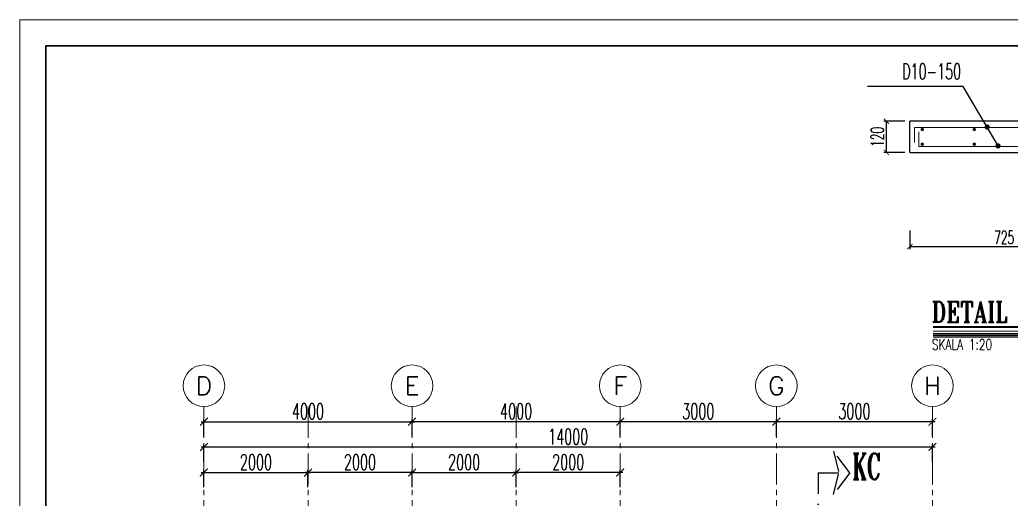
# Model space of a CAD drawing. Header units: inches. Extents: x 266054 to 836293, y -258454 to -102650.
# Drawn here: x 618713 to 637763, y -175263 to -166048 of the extents above; entities that cross this region are included whole.
import ezdxf
from ezdxf.enums import TextEntityAlignment as Align

# ---------------------------------------------------------------- set-up
doc = ezdxf.new("R2010")
doc.units = ezdxf.units.IN
doc.header["$LTSCALE"] = 800
doc.header["$MEASUREMENT"] = 0
doc.linetypes.add('CENTER2', pattern=[1.125, 0.75, -0.125, 0.125, -0.125])
doc.linetypes.add('DASHDOT', pattern=[1, 0.5, -0.25, 0, -0.25])
for name, color, linetype, lineweight in [('AS', 8, 'CENTER2', 5), ('BESI', 1, 'Continuous', 13), ('DIM', 251, 'Continuous', 0), ('GRS KOP', 1, 'Continuous', 35), ('hacht', 8, 'Continuous', 5), ('kop', 7, 'Continuous', 20), ('NOT', 7, 'Continuous', 15)]:
    doc.layers.add(name, color=color, linetype=linetype, lineweight=lineweight)
for name, color, linetype in [('HAT', 8, 'Continuous'), ('LOGO', 7, 'Continuous'), ('POT', 15, 'DASHDOT'), ('sloop', 4, 'Continuous'), ('TEXT', 4, 'Continuous')]:
    doc.layers.add(name, color=color, linetype=linetype)
doc.styles.add('BARU', font='arial.ttf')
doc.styles.add('DICK STYLE 100', font='romans.shx', dxfattribs={"width": 0.6, "height": 300})
doc.styles.add('rm', font='romans.shx', dxfattribs={"width": 0.6, "height": 250})
doc.styles.add('ROMAND', font='romant.shx', dxfattribs={"width": 0.75, "height": 300})
doc.styles.add('ROMANS', font='romans.shx', dxfattribs={"width": 0.8, "height": 0.25})
doc.styles.add('S', font='SIMPLEX', dxfattribs={"width": 1.1})
doc.styles.get("Standard").update_dxf_attribs({"font": 'romans.shx'})
doc.dimstyles.new('100 A', dxfattribs={"dimtxt": 250, "dimasz": 150, "dimexe": 50, "dimexo": 50, "dimgap": 50, "dimtad": 1, "dimdec": 0, "dimrnd": 1, "dimtxsty": 'DICK STYLE 100', "dimblk": 'ARCHTICK', "dimcen": 100, "dimdle": 50, "dimclrd": 18, "dimclre": 18, "dimclrt": 7, "dimadec": 0, "dimazin": 2, "dimtfac": 1, "dimtdec": 0, "dimtix": 1, "dimtmove": 0, "dimatfit": 3, "dimfxl": 0, "dimarcsym": 0})
doc.dimstyles.new('Copy of 100', dxfattribs={"dimtxt": 200, "dimasz": 100, "dimexe": 50, "dimexo": 100, "dimgap": 50, "dimtad": 1, "dimdec": 0, "dimzin": 0, "dimdsep": 46, "dimtxsty": 'rm', "dimblk": 'ARCHTICK', "dimcen": 0.09, "dimclrd": 16, "dimclre": 16, "dimclrt": 7, "dimadec": 0, "dimazin": 0, "dimtfac": 1, "dimtdec": 0, "dimtix": 1, "dimtmove": 2, "dimatfit": 3, "dimfxl": 0, "dimtolj": 1, "dimtzin": 0, "dimarcsym": 0})
doc.dimstyles.get("Standard").update_dxf_attribs({"dimtxt": 0.18, "dimasz": 0.18, "dimexe": 0.18, "dimexo": 0.0625, "dimgap": 0.09, "dimtad": 0, "dimtih": 1, "dimtoh": 1, "dimdec": 4, "dimzin": 0, "dimdsep": 46, "dimtxsty": 'Standard', "dimcen": 0.09, "dimadec": 0, "dimazin": 0, "dimtfac": 1, "dimtdec": 4, "dimtofl": 0, "dimtmove": 0, "dimatfit": 3, "dimfxl": 0, "dimtolj": 1, "dimtzin": 0, "dimarcsym": 0})

# ---------------------------------------------------------------- blocks, each defined once
blk = doc.blocks.new('NAV')
blk.add_circle((0, -0.4), 0.4)
at = {"style": 'S', "width": 0.75, "flags": 4}
blk.add_attdef('AV', text='', height=0.3, dxfattribs=at).set_placement((0, -0.4), align=Align.MIDDLE)
blk = doc.blocks.new('_ArchTick')
at = {"layer": 'LOGO', "color": 0, "const_width": 0.15}
blk.add_lwpolyline([(-0.5, -0.5), (0.5, 0.5)], dxfattribs=at)
blk = doc.blocks.new('*D420')
at = {"layer": 'Defpoints', "color": 0, "ltscale": 5}
for p in [(636250, -174260), (622250, -174593), (636250, -174593)]:
    blk.add_point(p, dxfattribs=at)
at = {"layer": 'hacht', "color": 18, "lineweight": -2, "ltscale": 5}
for p, q in [((622200, -174260), (636300, -174260)), ((622250, -174543), (622250, -174210)), ((636250, -174543), (636250, -174210))]:
    blk.add_line(p, q, dxfattribs=at)
at = {"layer": 'hacht', "color": 18, "lineweight": -2, "ltscale": 5, "xscale": 150, "yscale": 150, "zscale": 150, "rotation": 180}
blk.add_blockref('_ArchTick', (622250, -174260), dxfattribs=at)
at = {"layer": 'hacht', "color": 18, "lineweight": -2, "ltscale": 5, "xscale": 150, "yscale": 150, "zscale": 150}
blk.add_blockref('_ArchTick', (636250, -174260), dxfattribs=at)
at = {"layer": 'hacht', "color": 7, "ltscale": 5, "insert": (629250, -174060), "char_height": 300, "attachment_point": 5, "style": 'DICK STYLE 100'}
blk.add_mtext('14000', dxfattribs=at)
blk = doc.blocks.new('*D421')
at = {"layer": 'Defpoints', "color": 0, "ltscale": 5}
for p in [(626250, -173774), (622250, -174106), (626250, -174106)]:
    blk.add_point(p, dxfattribs=at)
at = {"layer": 'hacht', "color": 18, "lineweight": -2, "ltscale": 5}
for p, q in [((622250, -174056), (622250, -173724)), ((626250, -174056), (626250, -173724)), ((622200, -173774), (626300, -173774))]:
    blk.add_line(p, q, dxfattribs=at)
at = {"layer": 'hacht', "color": 18, "lineweight": -2, "ltscale": 5, "xscale": 150, "yscale": 150, "zscale": 150, "rotation": 180}
blk.add_blockref('_ArchTick', (622250, -173774), dxfattribs=at)
at = {"layer": 'hacht', "color": 18, "lineweight": -2, "ltscale": 5, "xscale": 150, "yscale": 150, "zscale": 150}
blk.add_blockref('_ArchTick', (626250, -173774), dxfattribs=at)
at = {"layer": 'hacht', "color": 7, "ltscale": 5, "insert": (624250, -173574), "char_height": 300, "attachment_point": 5, "style": 'DICK STYLE 100'}
blk.add_mtext('4000', dxfattribs=at)
blk = doc.blocks.new('*D422')
at = {"layer": 'Defpoints', "color": 0, "ltscale": 5}
for p in [(633250, -173774), (633250, -174106), (636250, -174106)]:
    blk.add_point(p, dxfattribs=at)
at = {"layer": 'hacht', "color": 18, "lineweight": -2, "ltscale": 5}
for p, q in [((633250, -174056), (633250, -173724)), ((636250, -174056), (636250, -173724)), ((636300, -173774), (633200, -173774))]:
    blk.add_line(p, q, dxfattribs=at)
at = {"layer": 'hacht', "color": 18, "lineweight": -2, "ltscale": 5, "xscale": 150, "yscale": 150, "zscale": 150, "rotation": 180}
blk.add_blockref('_ArchTick', (633250, -173774), dxfattribs=at)
at = {"layer": 'hacht', "color": 18, "lineweight": -2, "ltscale": 5, "xscale": 150, "yscale": 150, "zscale": 150}
blk.add_blockref('_ArchTick', (636250, -173774), dxfattribs=at)
at = {"layer": 'hacht', "color": 7, "ltscale": 5, "insert": (634750, -173574), "char_height": 300, "attachment_point": 5, "style": 'DICK STYLE 100'}
blk.add_mtext('3000', dxfattribs=at)
blk = doc.blocks.new('*D423')
at = {"layer": 'Defpoints', "color": 0, "ltscale": 5}
for p in [(630250, -173774), (630250, -174106), (633250, -174106)]:
    blk.add_point(p, dxfattribs=at)
at = {"layer": 'hacht', "color": 18, "lineweight": -2, "ltscale": 5}
for p, q in [((630250, -174056), (630250, -173724)), ((633250, -174056), (633250, -173724)), ((633300, -173774), (630200, -173774))]:
    blk.add_line(p, q, dxfattribs=at)
at = {"layer": 'hacht', "color": 18, "lineweight": -2, "ltscale": 5, "xscale": 150, "yscale": 150, "zscale": 150, "rotation": 180}
blk.add_blockref('_ArchTick', (630250, -173774), dxfattribs=at)
at = {"layer": 'hacht', "color": 18, "lineweight": -2, "ltscale": 5, "xscale": 150, "yscale": 150, "zscale": 150}
blk.add_blockref('_ArchTick', (633250, -173774), dxfattribs=at)
at = {"layer": 'hacht', "color": 7, "ltscale": 5, "insert": (631750, -173574), "char_height": 300, "attachment_point": 5, "style": 'DICK STYLE 100'}
blk.add_mtext('3000', dxfattribs=at)
blk = doc.blocks.new('*D424')
at = {"layer": 'Defpoints', "color": 0, "ltscale": 5}
for p in [(626250, -173774), (626250, -174106), (630250, -174106)]:
    blk.add_point(p, dxfattribs=at)
at = {"layer": 'hacht', "color": 18, "lineweight": -2, "ltscale": 5}
for p, q in [((626250, -174056), (626250, -173724)), ((630250, -174056), (630250, -173724)), ((630300, -173774), (626200, -173774))]:
    blk.add_line(p, q, dxfattribs=at)
at = {"layer": 'hacht', "color": 18, "lineweight": -2, "ltscale": 5, "xscale": 150, "yscale": 150, "zscale": 150, "rotation": 180}
blk.add_blockref('_ArchTick', (626250, -173774), dxfattribs=at)
at = {"layer": 'hacht', "color": 18, "lineweight": -2, "ltscale": 5, "xscale": 150, "yscale": 150, "zscale": 150}
blk.add_blockref('_ArchTick', (630250, -173774), dxfattribs=at)
at = {"layer": 'hacht', "color": 7, "ltscale": 5, "insert": (628250, -173574), "char_height": 300, "attachment_point": 5, "style": 'DICK STYLE 100'}
blk.add_mtext('4000', dxfattribs=at)
blk = doc.blocks.new('*D429')
at = {"layer": 'Defpoints', "color": 0, "ltscale": 5}
for p in [(624250, -174752), (622250, -175084), (624250, -175084)]:
    blk.add_point(p, dxfattribs=at)
at = {"layer": 'hacht', "color": 18, "lineweight": -2, "ltscale": 5}
for p, q in [((622200, -174752), (624300, -174752)), ((622250, -175034), (622250, -174702)), ((624250, -175034), (624250, -174702))]:
    blk.add_line(p, q, dxfattribs=at)
at = {"layer": 'hacht', "color": 18, "lineweight": -2, "ltscale": 5, "xscale": 150, "yscale": 150, "zscale": 150, "rotation": 180}
blk.add_blockref('_ArchTick', (622250, -174752), dxfattribs=at)
at = {"layer": 'hacht', "color": 18, "lineweight": -2, "ltscale": 5, "xscale": 150, "yscale": 150, "zscale": 150}
blk.add_blockref('_ArchTick', (624250, -174752), dxfattribs=at)
at = {"layer": 'hacht', "color": 7, "ltscale": 5, "insert": (623250, -174552), "char_height": 300, "attachment_point": 5, "style": 'DICK STYLE 100'}
blk.add_mtext('2000', dxfattribs=at)
blk = doc.blocks.new('*D430')
at = {"layer": 'Defpoints', "color": 0, "ltscale": 5}
for p in [(624250, -174752), (624250, -175084), (626250, -175084)]:
    blk.add_point(p, dxfattribs=at)
at = {"layer": 'hacht', "color": 18, "lineweight": -2, "ltscale": 5}
for p, q in [((626300, -174752), (624200, -174752)), ((624250, -175034), (624250, -174702)), ((626250, -175034), (626250, -174702))]:
    blk.add_line(p, q, dxfattribs=at)
at = {"layer": 'hacht', "color": 18, "lineweight": -2, "ltscale": 5, "xscale": 150, "yscale": 150, "zscale": 150, "rotation": 180}
blk.add_blockref('_ArchTick', (624250, -174752), dxfattribs=at)
at = {"layer": 'hacht', "color": 18, "lineweight": -2, "ltscale": 5, "xscale": 150, "yscale": 150, "zscale": 150}
blk.add_blockref('_ArchTick', (626250, -174752), dxfattribs=at)
at = {"layer": 'hacht', "color": 7, "ltscale": 5, "insert": (625250, -174552), "char_height": 300, "attachment_point": 5, "style": 'DICK STYLE 100'}
blk.add_mtext('2000', dxfattribs=at)
blk = doc.blocks.new('*D431')
at = {"layer": 'Defpoints', "color": 0, "ltscale": 5}
for p in [(628250, -174752), (628250, -175084), (630250, -175084)]:
    blk.add_point(p, dxfattribs=at)
at = {"layer": 'hacht', "color": 18, "lineweight": -2, "ltscale": 5}
for p, q in [((630300, -174752), (628200, -174752)), ((628250, -175034), (628250, -174702)), ((630250, -175034), (630250, -174702))]:
    blk.add_line(p, q, dxfattribs=at)
at = {"layer": 'hacht', "color": 18, "lineweight": -2, "ltscale": 5, "xscale": 150, "yscale": 150, "zscale": 150, "rotation": 180}
blk.add_blockref('_ArchTick', (628250, -174752), dxfattribs=at)
at = {"layer": 'hacht', "color": 18, "lineweight": -2, "ltscale": 5, "xscale": 150, "yscale": 150, "zscale": 150}
blk.add_blockref('_ArchTick', (630250, -174752), dxfattribs=at)
at = {"layer": 'hacht', "color": 7, "ltscale": 5, "insert": (629250, -174552), "char_height": 300, "attachment_point": 5, "style": 'DICK STYLE 100'}
blk.add_mtext('2000', dxfattribs=at)
blk = doc.blocks.new('*D432')
at = {"layer": 'Defpoints', "color": 0, "ltscale": 5}
for p in [(628250, -174752), (626250, -175084), (628250, -175084)]:
    blk.add_point(p, dxfattribs=at)
at = {"layer": 'hacht', "color": 18, "lineweight": -2, "ltscale": 5}
for p, q in [((626200, -174752), (628300, -174752)), ((626250, -175034), (626250, -174702)), ((628250, -175034), (628250, -174702))]:
    blk.add_line(p, q, dxfattribs=at)
at = {"layer": 'hacht', "color": 18, "lineweight": -2, "ltscale": 5, "xscale": 150, "yscale": 150, "zscale": 150, "rotation": 180}
blk.add_blockref('_ArchTick', (626250, -174752), dxfattribs=at)
at = {"layer": 'hacht', "color": 18, "lineweight": -2, "ltscale": 5, "xscale": 150, "yscale": 150, "zscale": 150}
blk.add_blockref('_ArchTick', (628250, -174752), dxfattribs=at)
at = {"layer": 'hacht', "color": 7, "ltscale": 5, "insert": (627250, -174552), "char_height": 300, "attachment_point": 5, "style": 'DICK STYLE 100'}
blk.add_mtext('2000', dxfattribs=at)
blk = doc.blocks.new('kop')
at = {"layer": 'GRS KOP'}
blk.add_lwpolyline([(1, 54), (83, 54), (83, 1), (1, 1)], close=True, dxfattribs=at)
at = {"layer": 'kop', "color": 7}
for p, q in [((84, 55), (0, 55)), ((0, 55), (0, 0))]:
    blk.add_line(p, q, dxfattribs=at)
at = {"layer": 'kop', "style": 'BARU', "flags": 4}
for p, height in [((73.8, 5.4), 0.35), ((80.303, 5.382), 0.25), ((73.8, 4.9), 0.35), ((80.303, 4.882), 0.25), ((73.8, 4.4), 0.35), ((80.303, 4.382), 0.25)]:
    blk.add_attdef('-', p, '', height=height, dxfattribs=at)
at = {"layer": 'kop', "flags": 4}
for tag, p in [('AR-00', (78.057, 2.648)), ('00', (81.238, 2.647))]:
    blk.add_attdef(tag, text='', height=0.35, dxfattribs=at).set_placement(p, align=Align.MIDDLE)
blk = doc.blocks.new('*D469')
at = {"layer": 'Defpoints', "color": 0}
for p in [(635365, -167997), (635817, -167997), (635817, -168597)]:
    blk.add_point(p, dxfattribs=at)
at = {"layer": 'DIM', "color": 16, "lineweight": -2}
for p, q in [((635717, -167997), (635315, -167997)), ((635365, -168597), (635365, -167997)), ((635717, -168597), (635315, -168597))]:
    blk.add_line(p, q, dxfattribs=at)
at = {"layer": 'DIM', "color": 16, "lineweight": -2, "xscale": 100, "yscale": 100, "zscale": 100}
for p, rotation in [((635365, -167997), 90), ((635365, -168597), 270)]:
    blk.add_blockref('_ArchTick', p, dxfattribs=dict(at, rotation=rotation))
at = {"layer": 'DIM', "color": 7, "insert": (635190, -168297), "char_height": 250, "attachment_point": 5, "rotation": 90, "style": 'rm'}
blk.add_mtext('\\A1;120', dxfattribs=at)
blk = doc.blocks.new('*D470')
at = {"layer": 'Defpoints', "color": 0}
for p in [(635817, -169997), (639442, -169997), (639442, -170407)]:
    blk.add_point(p, dxfattribs=at)
at = {"layer": 'DIM', "color": 16, "lineweight": -2}
for p, q in [((635817, -170097), (635817, -170457)), ((639442, -170097), (639442, -170457)), ((635817, -170407), (639442, -170407))]:
    blk.add_line(p, q, dxfattribs=at)
at = {"layer": 'DIM', "color": 16, "lineweight": -2, "xscale": 100, "yscale": 100, "zscale": 100, "rotation": 180}
blk.add_blockref('_ArchTick', (635817, -170407), dxfattribs=at)
at = {"layer": 'DIM', "color": 16, "lineweight": -2, "xscale": 100, "yscale": 100, "zscale": 100}
blk.add_blockref('_ArchTick', (639442, -170407), dxfattribs=at)
at = {"layer": 'DIM', "color": 7, "insert": (637629, -170232), "char_height": 250, "attachment_point": 5, "style": 'rm'}
blk.add_mtext('\\A1;725', dxfattribs=at)

msp = doc.modelspace()

# ---------------------------------------------------------------- linework, layer by layer
at = {"ltscale": 100, "const_width": 34.7}
msp.add_lwpolyline([(636263.1, -171953.4), (639359.9, -171953.4)], dxfattribs=at)
at = {"layer": 'AS'}
for p, q in [((622250.3, -173483.8), (622250.3, -187187.3)), ((624250.3, -173483.8), (624250.3, -187187.3)), ((626250.3, -173483.8), (626250.3, -187187.3)), ((628250.3, -173483.8), (628250.3, -187187.3)), ((630250.3, -173483.8), (630250.3, -187187.3)), ((633250.3, -173483.8), (633250.3, -187187.3)), ((636250.3, -173483.8), (636250.3, -187187.3))]:
    msp.add_line(p, q, dxfattribs=at)
at = {"layer": 'BESI'}
for points in [[(641424.9, -168116.1), (635903.5, -168116.1), (635903.5, -168404.5)], [(641424.9, -168483.9), (635988.8, -168483.9), (635988.8, -168200.5)]]:
    msp.add_lwpolyline(points, dxfattribs=at)
at = {"layer": 'hacht', "ltscale": 2}
for p, q in [((636263.1, -172031.6), (639410.9, -172031.6)), ((636263.1, -172077.9), (639448, -172077.9)), ((636263.1, -172101), (639468.6, -172101)), ((636263.1, -172124.2), (639490.7, -172124.2)), ((636263.1, -172147.3), (639514.5, -172147.3))]:
    msp.add_line(p, q, dxfattribs=at)
at = {"layer": 'HAT', "const_width": 32.3}
for points in [[(636037, -168156.5, -1), (636069.2, -168156.5, -1)], [(637037, -168156.5, -1), (637069.2, -168156.5, -1)], [(636037, -168439.1, -1), (636069.2, -168439.1, -1)], [(637037, -168439.1, -1), (637069.2, -168439.1, -1)]]:
    msp.add_lwpolyline(points, format="xyb", close=True, dxfattribs=at)
at = {"layer": 'POT', "linetype": 'DASHDOT'}
for p, q in [((634660.2, -174758.4, 1574.9), (634346.6, -174342.6, 1574.9)), ((634346.6, -174342.6, 1574.9), (634448, -174758.4, 1574.9)), ((634054.1, -174758.4, 1574.9), (634448, -174758.4, 1574.9)), ((634054.1, -174758.4, 1574.9), (634054.1, -176886.5, 1574.9)), ((634660.2, -174758.4, 1574.9), (634346.6, -175174.2, 1574.9)), ((634346.6, -175174.2, 1574.9), (634448, -174758.4, 1574.9))]:
    msp.add_line(p, q, dxfattribs=at)
at = {"layer": 'sloop'}
for p, q in [((639441.8, -167996.5), (635816.8, -167996.5)), ((635816.8, -168596.5), (639441.8, -168596.5))]:
    msp.add_line(p, q, dxfattribs=at)
msp.add_lwpolyline([(635816.8, -168596.5), (635816.8, -167996.5)], dxfattribs=at)

# ---------------------------------------------------------------- block references
at = {"layer": 'kop', "xscale": 500, "yscale": 500, "zscale": 500}
msp.add_blockref('kop', (618712.5, -193548), dxfattribs=at)
at = {"layer": 'NOT'}
ref = msp.add_blockref('NAV', (622250.3, -172683.8), dxfattribs=dict(at, xscale=1000, yscale=1000, zscale=1000))
ref.add_attrib('AV', 'D', dxfattribs={"layer": '0', "height": 350, "flags": 4}).set_placement((622250.3, -173083.8), align=Align.MIDDLE)
ref = msp.add_blockref('NAV', (626250.3, -172683.8), dxfattribs=dict(at, xscale=1000, yscale=1000, zscale=1000))
ref.add_attrib('AV', 'E', dxfattribs={"layer": '0', "height": 350, "flags": 4}).set_placement((626250.3, -173083.8), align=Align.MIDDLE)
ref = msp.add_blockref('NAV', (630250.3, -172683.8), dxfattribs=dict(at, xscale=1000, yscale=1000, zscale=1000))
ref.add_attrib('AV', 'F', dxfattribs={"layer": '0', "height": 350, "flags": 4}).set_placement((630250.3, -173083.8), align=Align.MIDDLE)
ref = msp.add_blockref('NAV', (633250.3, -172683.8), dxfattribs=dict(at, xscale=1000, yscale=1000, zscale=1000))
ref.add_attrib('AV', 'G', dxfattribs={"layer": '0', "height": 350, "flags": 4}).set_placement((633250.3, -173083.8), align=Align.MIDDLE)
ref = msp.add_blockref('NAV', (636250.3, -172683.8), dxfattribs=dict(at, xscale=1000, yscale=1000, zscale=1000))
ref.add_attrib('AV', 'H', dxfattribs={"layer": '0', "height": 350, "flags": 4}).set_placement((636250.3, -173083.8), align=Align.MIDDLE)

# ---------------------------------------------------------------- texts
at = {"layer": 'BESI', "style": 'ROMAND', "width": 0.75}
msp.add_text('SKALA 1:20', height=200, dxfattribs=at).set_placement((636238.8, -172389.4))
at = {"layer": 'TEXT', "style": 'ROMAND'}
for s, height, width, p in [('DETAIL -KC', 400.05, 0.75, (636231.6, -171863.5)), ('KC', 500, 0.6, (634706.7, -174883.1, 1574.9))]:
    msp.add_text(s, height=height, dxfattribs=dict(at, width=width)).set_placement(p)
at = {"layer": 'TEXT', "insert": (636801, -167040.5), "char_height": 300, "attachment_point": 6, "style": 'ROMANS'}
msp.add_mtext('{\\W0.6;D10-150}', dxfattribs=at)

# ---------------------------------------------------------------- dimensions: what is measured, and where the dimension line sits
at = {"layer": 'DIM'}
dim = msp.add_linear_dim(base=(635365.1, -167996.5), p1=(635816.8, -168596.5), p2=(635816.8, -167996.5), angle=90, dimstyle='Copy of 100', override={"dimlfac": 0.2}, dxfattribs=at)
dim.commit()
dim.dimension.update_dxf_attribs({"geometry": '*D469', "text_midpoint": (635190.1, -168296.5)})
dim = msp.add_linear_dim(base=(639441.8, -170407.5), p1=(635816.8, -169996.5), p2=(639441.8, -169996.5), dimstyle='Copy of 100', override={"dimlfac": 0.2}, dxfattribs=at)
dim.commit()
dim.dimension.update_dxf_attribs({"geometry": '*D470', "text_midpoint": (637629.3, -170232.5)})
at = {"layer": 'hacht', "ltscale": 5}
for base, p1, p2, picture, middle in [((626250.3, -173773.5), (622250.3, -174106.2), (626250.3, -174106.2), '*D421', (624250.3, -173573.5)), ((636250.3, -174260.2), (622250.3, -174592.8), (636250.3, -174592.8), '*D420', (629250.3, -174060.2)), ((624250.3, -174751.8), (622250.3, -175084.4), (624250.3, -175084.4), '*D429', (623250.3, -174551.8)), ((628250.3, -174751.8), (626250.3, -175084.4), (628250.3, -175084.4), '*D432', (627250.3, -174551.8))]:
    dim = msp.add_linear_dim(base=base, p1=p1, p2=p2, dimstyle='100 A', dxfattribs=at)
    dim.commit()
    dim.dimension.update_dxf_attribs({"geometry": picture, "text_midpoint": middle})
for base, p1, p2, picture, middle in [((626250.3, -173773.5), (630250.3, -174106.2), (626250.3, -174106.2), '*D424', (628250.3, -173573.5)), ((630250.3, -173773.5), (633250.3, -174106.2), (630250.3, -174106.2), '*D423', (631750.3, -173573.5)), ((633250.3, -173773.5), (636250.3, -174106.2), (633250.3, -174106.2), '*D422', (634750.3, -173573.5)), ((624250.3, -174751.8), (626250.3, -175084.4), (624250.3, -175084.4), '*D430', (625250.3, -174551.8)), ((628250.3, -174751.8), (630250.3, -175084.4), (628250.3, -175084.4), '*D431', (629250.3, -174551.8))]:
    dim = msp.add_linear_dim(base=base, p1=p1, p2=p2, angle=180, dimstyle='100 A', dxfattribs=at)
    dim.commit()
    dim.dimension.update_dxf_attribs({"geometry": picture, "text_midpoint": middle})

# ---------------------------------------------------------------- leaders
at = {"layer": 'HAT'}
for points in [[(637300.7, -168109.2), (636840.6, -167327.9), (635002, -167327.9)], [(637510.4, -168472.3), (636840.6, -167327.9), (635002, -167327.9)]]:
    msp.add_leader(points, dimstyle='Standard', override={"dimscale": 1, "dimasz": 100, "dimtad": 0, "dimlfac": 0.1, "dimldrblk": 'Dot'}, dxfattribs=at)

doc.saveas('drawing.dxf')
